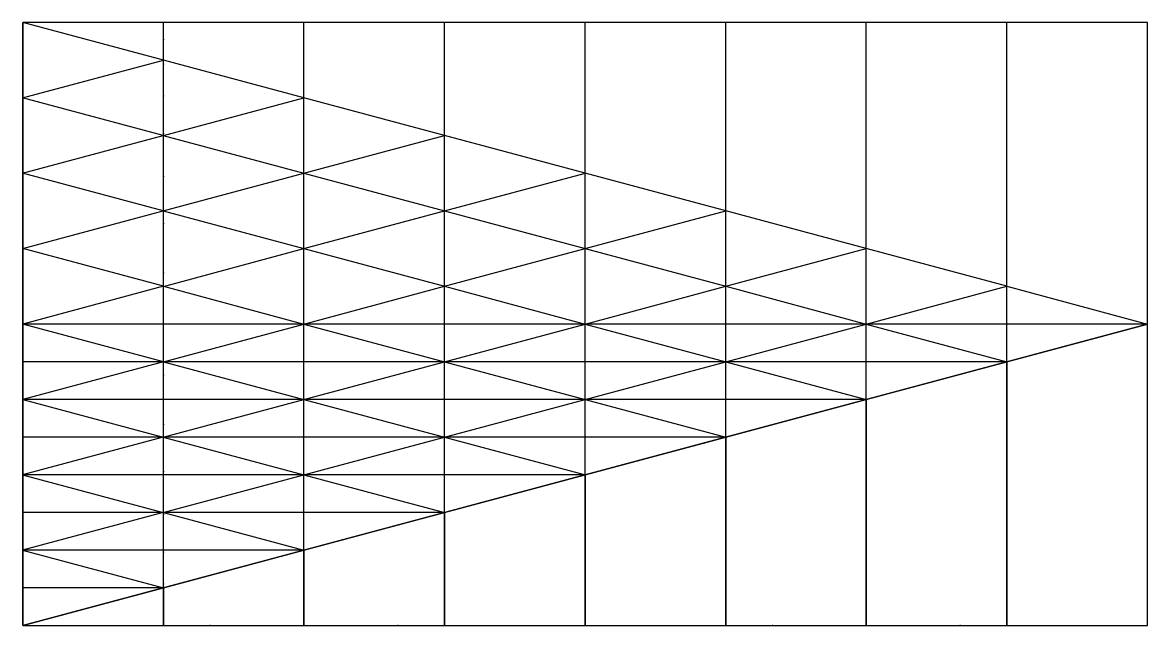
# Model space of a CAD drawing. Header units: millimetres. Extents: x 3 to 191, y -117 to 49.
# Drawn here: x 142.53 to 190.83, y -117.08 to -91.2 of the extents above; entities that cross this region are included whole.
import ezdxf

# ---------------------------------------------------------------- set-up
doc = ezdxf.new("R2010")
doc.units = ezdxf.units.MM

msp = doc.modelspace()

# ---------------------------------------------------------------- linework, layer by layer
for p, q in [((142.539, -91.203, 0.207), (142.539, -117.085, 0.207)), ((190.835, -91.203, 0.207), (142.539, -91.203, 0.207)), ((142.539, -91.203, 0.207), (142.539, -117.085, 0.207)), ((148.576, -92.82, 3.949), (142.539, -91.203, 0.207)), ((142.526, -92.82, 0.207), (142.526, -92.82, 3.949)), ((142.527, -94.438, 6.034), (148.576, -92.82, 3.949)), ((148.576, -92.82, 3.949), (148.576, -92.82, 0.207)), ((154.613, -94.438, 6.034), (148.576, -92.82, 3.949)), ((142.527, -94.438, 0.207), (142.527, -94.438, 6.034)), ((148.566, -96.056, 7.484), (142.527, -94.438, 6.034)), ((148.564, -94.438, 0.207), (148.564, -94.438, 6.034)), ((148.576, -96.058, 7.485), (154.613, -94.438, 6.034)), ((154.613, -94.438, 6.034), (154.613, -94.438, 0.207)), ((160.65, -96.056, 7.484), (154.613, -94.438, 6.034)), ((142.529, -96.056, 0.207), (142.529, -96.056, 7.484)), ((142.531, -97.673, 8.537), (148.566, -96.056, 7.484)), ((148.566, -96.056, 0.207), (148.566, -96.056, 7.484)), ((148.566, -96.056, 7.484), (154.605, -97.673, 8.537)), ((154.603, -96.056, 0.207), (154.603, -96.056, 7.484)), ((154.613, -97.675, 8.538), (160.65, -96.056, 7.484)), ((160.65, -96.056, 7.484), (160.65, -96.056, 0.207)), ((166.687, -97.673, 8.537), (160.65, -96.056, 7.484)), ((142.531, -97.673, 8.537), (142.531, -97.673, 0.207)), ((148.57, -99.291, 9.295), (142.531, -97.673, 8.537)), ((148.568, -97.673, 8.537), (148.568, -97.673, 0.207)), ((148.57, -99.291, 9.295), (154.613, -97.675, 8.538)), ((154.605, -97.673, 8.537), (154.605, -97.673, 0.207)), ((154.605, -97.673, 8.537), (160.644, -99.291, 9.295)), ((160.642, -97.673, 8.537), (160.642, -97.673, 0.207)), ((160.644, -99.291, 9.295), (166.638, -97.684, 8.784)), ((166.687, -97.673, 8.537), (166.687, -97.673, 0.207)), ((172.724, -99.291, 9.295), (166.687, -97.673, 8.537)), ((142.533, -99.291, 9.295), (142.533, -99.291, 0.207)), ((142.539, -100.908, 9.81), (148.57, -99.291, 9.295)), ((148.57, -99.291, 9.295), (148.57, -99.291, 0.207)), ((148.57, -99.291, 9.295), (154.609, -100.908, 9.81)), ((154.607, -99.291, 9.295), (154.607, -99.291, 0.207)), ((154.609, -100.908, 9.81), (160.644, -99.291, 9.295)), ((160.644, -99.291, 9.295), (160.644, -99.291, 0.207)), ((160.644, -99.291, 9.295), (166.683, -100.908, 9.81)), ((166.681, -99.291, 9.295), (166.681, -99.291, 0.207)), ((166.687, -100.908, 9.81), (172.724, -99.291, 9.295)), ((172.724, -99.291, 9.295), (172.724, -99.291, 0.207)), ((178.761, -100.908, 9.81), (172.724, -99.291, 9.295)), ((142.535, -100.908, 0.207), (142.535, -100.908, 9.81)), ((142.535, -100.908, 9.81), (142.535, -100.908, 0.207)), ((148.574, -102.526, 10.109), (142.539, -100.908, 9.81)), ((148.572, -100.908, 0.207), (148.572, -100.908, 9.81)), ((148.572, -100.908, 9.81), (148.572, -100.908, 0.207)), ((148.576, -102.527, 10.109), (154.609, -100.908, 9.81)), ((154.609, -100.908, 0.207), (154.609, -100.908, 9.81)), ((154.609, -100.908, 9.81), (154.609, -100.908, 0.207)), ((154.609, -100.908, 9.81), (160.648, -102.526, 10.109)), ((160.646, -100.908, 0.207), (160.646, -100.908, 9.81)), ((160.646, -100.908, 9.81), (160.646, -100.908, 0.207)), ((160.65, -102.526, 10.109), (166.687, -100.908, 9.81)), ((166.683, -100.908, 9.81), (166.683, -100.908, 0.207)), ((166.683, -100.908, 9.81), (172.722, -102.526, 10.109)), ((172.72, -100.908, 9.81), (172.72, -100.908, 0.207)), ((172.724, -102.526, 10.109), (178.761, -100.908, 9.81)), ((178.761, -100.908, 9.81), (178.761, -100.908, 0.207)), ((184.798, -102.526, 10.109), (178.761, -100.908, 9.81)), ((142.537, -102.526, 0.207), (142.537, -102.526, 10.109)), ((148.574, -102.526, 10.109), (142.539, -104.144, 10.207)), ((148.574, -102.526, 0.207), (148.574, -102.526, 10.109)), ((148.574, -102.526, 10.109), (154.613, -104.144, 10.109)), ((154.611, -102.526, 0.207), (154.611, -102.526, 10.109)), ((154.613, -104.144, 10.109), (160.65, -102.526, 10.109)), ((160.648, -102.526, 0.207), (160.648, -102.526, 10.109)), ((160.648, -102.526, 10.109), (166.687, -104.144, 10.207)), ((166.685, -102.526, 0.207), (166.685, -102.526, 10.109)), ((166.687, -104.144, 10.207), (172.724, -102.526, 10.109)), ((172.722, -102.526, 0.207), (172.722, -102.526, 10.109)), ((172.722, -102.526, 10.109), (178.761, -104.144, 10.207)), ((178.759, -102.526, 0.207), (178.759, -102.526, 10.109)), ((178.761, -104.144, 10.207), (184.798, -102.526, 10.109)), ((184.798, -102.526, 10.109), (184.798, -102.526, 0.207)), ((184.798, -102.526, 10.109), (190.835, -104.144, 10.207)), ((190.835, -104.144, 10.207), (142.539, -104.144, 10.207)), ((190.835, -104.144, 0.207), (142.539, -117.085, 0.207)), ((142.539, -104.144, 10.207), (142.539, -104.144, 0.207)), ((148.574, -105.761, 10.109), (142.539, -104.144, 10.207)), ((148.574, -105.761, 10.109), (154.613, -104.144, 10.109)), ((148.576, -104.144, 10.207), (148.576, -104.144, 0.207)), ((154.613, -104.144, 10.207), (154.613, -104.144, 0.207)), ((154.613, -104.144, 10.109), (160.65, -105.761, 10.109)), ((160.648, -105.761, 10.109), (166.687, -104.144, 10.207)), ((160.65, -104.144, 10.207), (160.65, -104.144, 0.207)), ((166.687, -104.144, 10.207), (166.687, -104.144, 0.207)), ((166.687, -104.144, 10.207), (172.724, -105.761, 10.109)), ((172.722, -105.761, 10.109), (178.761, -104.144, 10.207)), ((172.724, -104.144, 10.207), (172.724, -104.144, 0.207)), ((178.761, -104.144, 10.207), (178.761, -104.144, 0.207)), ((178.761, -104.144, 10.207), (184.798, -105.761, 10.109)), ((184.798, -105.761, 10.109), (190.835, -104.144, 10.207)), ((184.798, -104.144, 10.207), (184.798, -104.144, 0.207)), ((190.835, -104.144, 10.207), (190.835, -104.144, 0.207)), ((190.835, -104.144, 10.207), (190.835, -104.144, 0.207)), ((190.835, -104.144, 10.207), (190.835, -104.144, 0.207)), ((190.835, -104.144, 10.207), (190.835, -104.144, 0.207)), ((184.798, -105.761, 0.207), (142.539, -105.761, 0.207)), ((142.539, -105.761, 0.207), (142.539, -105.761, 10.109)), ((148.574, -105.761, 10.109), (142.539, -107.379, 9.81)), ((148.574, -105.761, 10.109), (142.539, -107.379, 9.81)), ((148.576, -105.761, 0.207), (148.576, -105.761, 10.109)), ((148.576, -105.761, 10.109), (154.609, -107.379, 9.81)), ((154.609, -107.379, 9.81), (160.648, -105.761, 10.109)), ((154.613, -105.761, 0.207), (154.613, -105.761, 10.109)), ((160.65, -105.761, 0.207), (160.65, -105.761, 10.109)), ((160.65, -105.761, 10.109), (166.687, -107.379, 9.81)), ((166.683, -107.379, 9.81), (172.722, -105.761, 10.109)), ((166.687, -105.761, 0.207), (166.687, -105.761, 10.109)), ((172.724, -105.761, 0.207), (172.724, -105.761, 10.109)), ((172.724, -105.761, 10.109), (178.761, -107.379, 9.81)), ((178.761, -107.379, 9.81), (184.798, -105.761, 10.109)), ((178.761, -105.761, 0.207), (178.761, -105.761, 10.109)), ((184.798, -105.761, 0.207), (184.798, -117.085, 0.207)), ((184.798, -105.761, 10.109), (184.798, -105.761, 0.207)), ((178.761, -107.379, 0.207), (142.539, -107.379, 0.207)), ((142.539, -107.379, 0.207), (142.539, -107.379, 9.81)), ((142.539, -107.379, 9.81), (142.539, -107.379, 0.207)), ((142.539, -107.379, 9.81), (148.57, -108.997, 9.295)), ((148.57, -108.997, 9.295), (154.609, -107.379, 9.81)), ((148.576, -107.379, 9.81), (148.576, -107.379, 0.207)), ((154.609, -107.379, 9.81), (160.644, -108.997, 9.295)), ((154.613, -107.379, 9.81), (154.613, -107.379, 0.207)), ((160.644, -108.997, 9.295), (166.683, -107.379, 9.81)), ((160.65, -107.379, 9.81), (160.65, -107.379, 0.207)), ((166.687, -107.379, 9.81), (166.687, -107.379, 0.207)), ((166.687, -107.379, 9.81), (172.724, -108.997, 9.295)), ((172.724, -108.997, 9.295), (178.761, -107.379, 9.81)), ((172.724, -107.379, 9.81), (172.724, -107.379, 0.207)), ((178.761, -107.379, 0.207), (178.761, -117.085, 0.207)), ((178.761, -107.379, 9.81), (178.761, -107.379, 0.207)), ((148.57, -108.997, 9.295), (142.531, -110.614, 8.537)), ((148.57, -108.997, 9.295), (142.531, -110.614, 8.537)), ((172.724, -108.997, 0.207), (142.539, -108.997, 0.207)), ((142.539, -108.997, 9.295), (142.539, -108.997, 0.207)), ((148.57, -108.997, 9.295), (154.613, -110.612, 8.538)), ((148.576, -108.997, 9.295), (148.576, -108.997, 0.207)), ((154.605, -110.614, 8.537), (160.644, -108.997, 9.295)), ((154.613, -108.997, 9.295), (154.613, -108.997, 0.207)), ((160.644, -108.997, 9.295), (166.638, -110.603, 8.784)), ((160.65, -108.997, 9.295), (160.65, -108.997, 0.207)), ((166.687, -110.614, 8.537), (172.724, -108.997, 9.295)), ((166.687, -108.997, 9.295), (166.687, -108.997, 0.207)), ((172.724, -108.997, 0.207), (172.724, -117.085, 0.207)), ((172.724, -108.997, 9.295), (172.724, -108.997, 0.207)), ((142.531, -110.614, 8.537), (148.566, -112.232, 7.484)), ((166.687, -110.614, 0.207), (142.539, -110.614, 0.207)), ((142.539, -110.614, 8.537), (142.539, -110.614, 0.207)), ((148.566, -112.232, 7.484), (154.605, -110.614, 8.537)), ((148.576, -110.614, 8.537), (148.576, -110.614, 0.207)), ((154.613, -110.612, 8.538), (160.65, -112.232, 7.484)), ((154.613, -110.614, 8.537), (154.613, -110.614, 0.207)), ((160.65, -112.232, 7.484), (166.687, -110.614, 8.537)), ((160.65, -110.614, 8.537), (160.65, -110.614, 0.207)), ((166.687, -110.614, 0.207), (166.687, -117.085, 0.207)), ((166.687, -110.614, 8.537), (166.687, -110.614, 0.207)), ((148.566, -112.232, 7.484), (142.527, -113.849, 6.034)), ((148.566, -112.232, 7.484), (142.527, -113.849, 6.034)), ((160.65, -112.232, 0.207), (142.539, -112.232, 0.207)), ((142.539, -112.232, 0.207), (142.539, -112.232, 7.484)), ((148.576, -112.229, 7.485), (154.613, -113.849, 6.034)), ((148.576, -112.232, 0.207), (148.576, -112.232, 7.484)), ((154.613, -113.849, 6.034), (160.65, -112.232, 7.484)), ((154.613, -112.232, 0.207), (154.613, -112.232, 7.484)), ((160.65, -112.232, 0.207), (160.65, -117.085, 0.207)), ((160.65, -112.232, 7.484), (160.65, -112.232, 0.207)), ((142.527, -113.849, 6.034), (148.576, -115.467, 3.949)), ((154.613, -113.849, 0.207), (142.539, -113.849, 0.207)), ((142.539, -113.849, 0.207), (142.539, -113.849, 6.034)), ((148.576, -115.467, 3.949), (154.613, -113.849, 6.034)), ((148.576, -113.849, 0.207), (148.576, -113.849, 6.034)), ((154.613, -113.849, 0.207), (154.613, -117.085, 0.207)), ((154.613, -113.849, 6.034), (154.613, -113.849, 0.207)), ((142.539, -117.085, 0.207), (148.576, -115.467, 3.949)), ((148.576, -115.467, 0.207), (142.539, -115.467, 0.207)), ((142.539, -115.467, 0.207), (142.539, -115.467, 3.949)), ((148.576, -115.467, 0.207), (148.576, -117.085, 0.207)), ((148.576, -115.467, 3.949), (148.576, -115.467, 0.207)), ((142.539, -117.085, 0.207), (190.835, -117.085, 0.207))]:
    msp.add_line(p, q)
at = {"elevation": 0.207}
msp.add_lwpolyline([(190.835, -117.085), (190.835, -91.203)], dxfattribs=at)
at = {"extrusion": (-1, 0, 6.12323e-17), "elevation": -190.835}
msp.add_lwpolyline([(117.085, 0.207, 0.772741), (91.203, 0.207)], format="xyb", dxfattribs=at)
at = {"extrusion": (-1, 0, 6.12323e-17)}
for centre in [(104.144, -3.167, -142.539), (104.144, -3.167, -142.539), (104.144, -3.167, -148.576), (104.144, -3.167, -154.613), (104.144, -3.167, -160.65), (104.144, -3.167, -166.687), (104.144, -3.167, -172.724), (104.144, -3.167, -178.761), (104.144, -3.167, -184.798)]:
    msp.add_arc(centre, 13.373, 14.6105, 165.3894, dxfattribs=at)
for p in [(148.576, -91.93, 2.28), (148.576, -92.986, 4.207), (148.576, -94.344, 5.934), (148.576, -95.966, 7.416), (148.576, -97.809, 8.612), (148.576, -99.823, 9.49), (148.576, -101.954, 10.026), (148.576, -104.144, 10.207), (148.576, -106.333, 10.026), (148.576, -108.464, 9.49), (148.576, -110.478, 8.612), (148.576, -112.321, 7.416), (148.576, -113.943, 5.934), (148.576, -115.301, 4.206), (148.576, -116.358, 2.28)]:
    msp.add_point(p, dxfattribs=at)
for p in [(184.798, -105.761, 0.207), (178.761, -107.379, 0.207), (172.724, -108.997, 0.207), (166.687, -110.614, 0.207), (160.65, -112.232, 0.207), (154.613, -113.849, 0.207), (148.576, -115.467, 0.207), (150.588, -117.085, 0.207), (158.637, -117.085, 0.207), (174.736, -117.085, 0.207), (182.785, -117.085, 0.207)]:
    msp.add_point(p)

doc.saveas('drawing.dxf')
